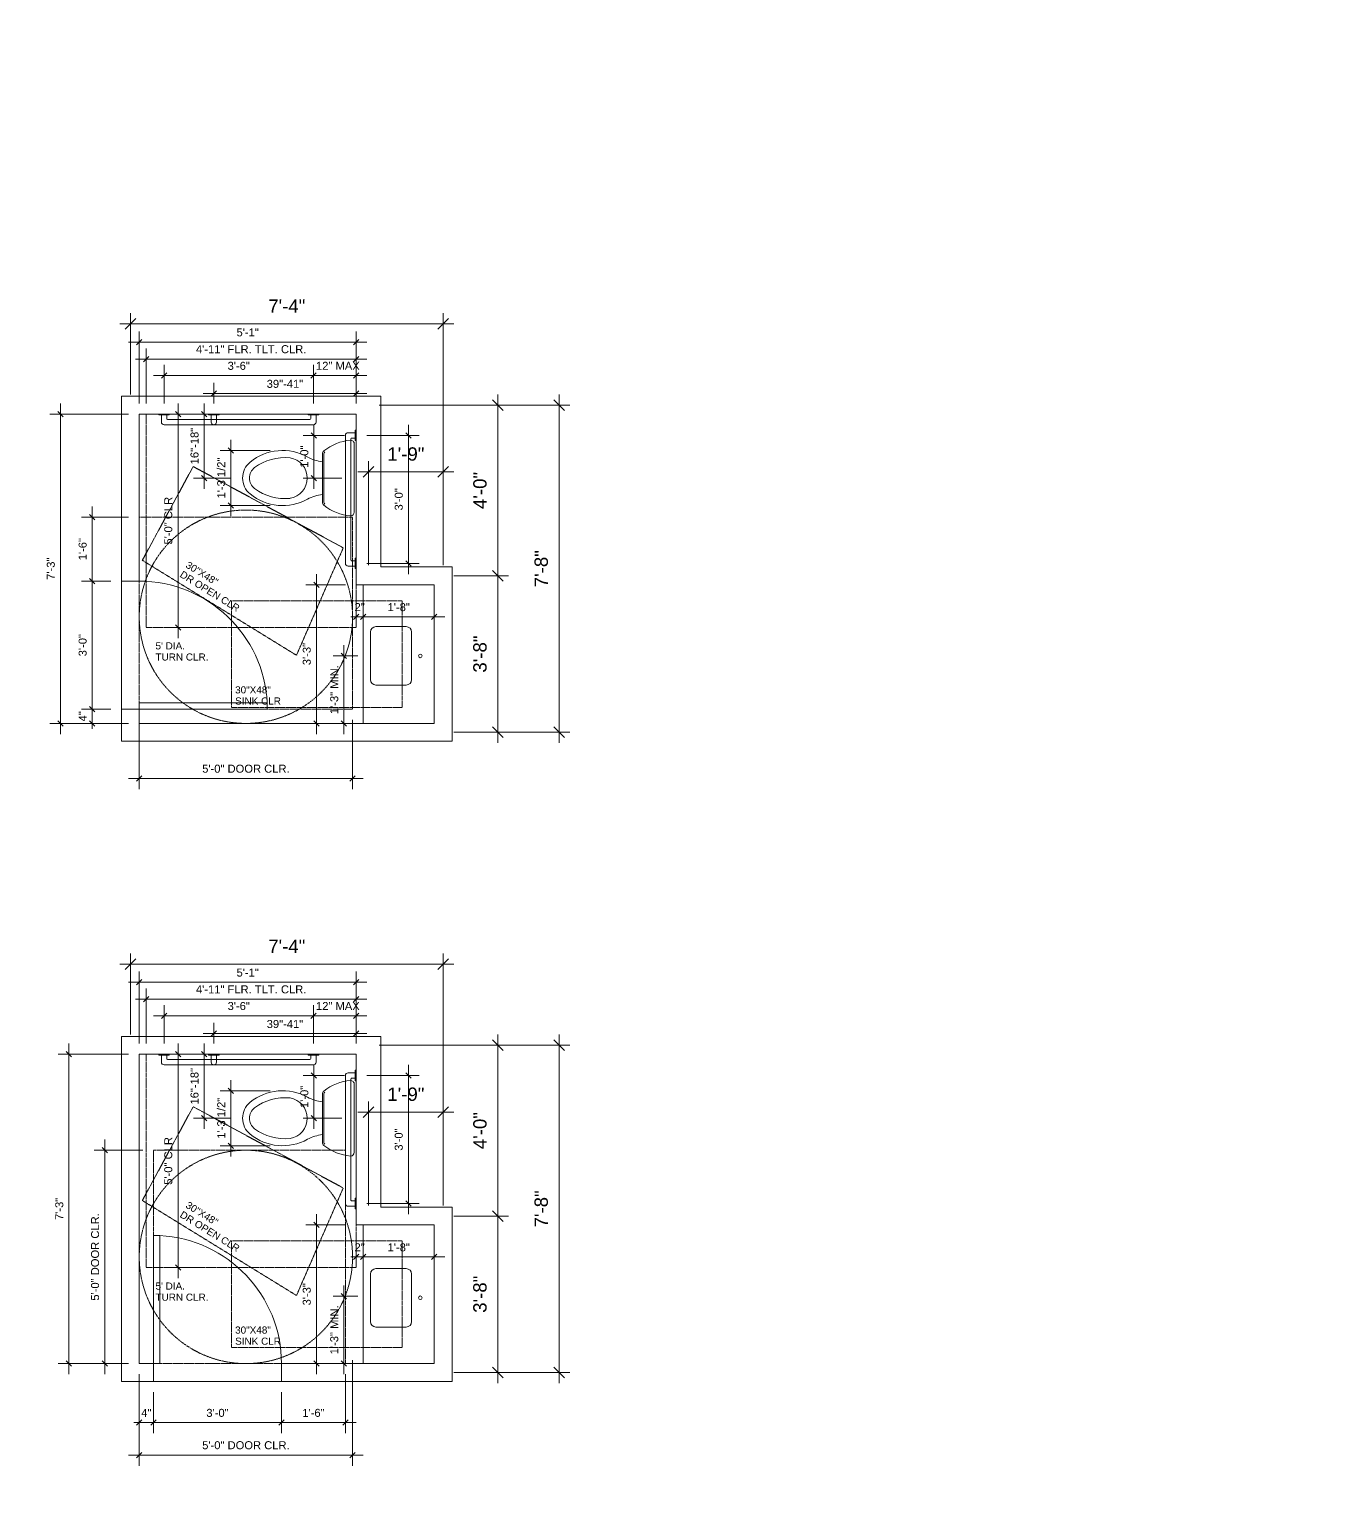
# Model space of a CAD drawing. Header units: inches. Extents: x -2804 to 58974, y -36095 to 66.
# Drawn here: x 23905.1 to 24267.2, y -24046.2 to -23635.3 of the extents above; entities that cross this region are included whole.
import ezdxf

# ---------------------------------------------------------------- set-up
doc = ezdxf.new("R2010")
doc.units = ezdxf.units.IN
doc.header["$MEASUREMENT"] = 0
doc.header["$XCLIPFRAME"] = 2
doc.linetypes.add('IMPORT-HIDDEN2 _3_', pattern=[0.09375, 0.0625, -0.03125])
for name, color, linetype, lineweight in [('15xx-Jefferson-REHAB-pr5_dwg', 45, 'Continuous', 9), ('A-DIM', 7, 'Continuous', 9), ('A-DIM-TLT', 7, 'Continuous', 9), ('A-DOOR', 31, 'Continuous', 13), ('A-FLR-CLEAR', 7, 'IMPORT-HIDDEN2 _3_', 9), ('A-WALL', 113, 'Continuous', 13), ('G-ANNO-REFR', 1, 'Continuous', 9), ('P-Flor-Fixt', 7, 'Continuous', 9)]:
    doc.layers.add(name, color=color, linetype=linetype, lineweight=lineweight)
doc.styles.add('Arial_1', font='arial.ttf', dxfattribs={"height": 2.25})
doc.styles.add('Arial_6', font='arial.ttf', dxfattribs={"height": 3.75})
doc.styles.add('Arial_9', font='arial.ttf', dxfattribs={"height": 2})
picture_1 = doc.add_image_def('image1.jpg', size_in_pixel=(1920, 1080))

# ---------------------------------------------------------------- blocks, each defined once
blk = doc.blocks.new('15xx-Jefferson-REHAB-pr5_dwg_KOHTLT-1286400-Site Locator Map')
at = {"layer": 'P-Flor-Fixt', "flags": 128}
for points in [[(6.49, 9.5), (0, 9.5), (-6.49, 9.5)], [(6.49, 9.12), (0, 9.12), (-6.49, 9.12)], [(-9.12, 1), (0, 1), (9.12, 1)]]:
    blk.add_lwpolyline(points, dxfattribs=at)
at = {"layer": 'P-Flor-Fixt'}
for centre, radius, start, end in [((6.37, 20.18), 13.73, 140.6898, 209.0889), ((8.46, 19.46), 13.95, 143.874, 185.3101), ((-0.01, 25.38), 5.5, 89.9234, 140.4789), ((-0.01, 25.38), 3.63, 89.8837, 140.428), ((0.01, 25.38), 5.5, 39.5211, 90.0766), ((0.01, 25.38), 3.63, 39.572, 90.1163), ((-8.46, 19.46), 13.95, 354.6899, 36.126), ((-6.37, 20.18), 13.73, 330.9111, 39.3102), ((0, 19.09), 5.5, 189.5705, 350.4295), ((-15.92, 8.09), 11.63, 6.9769, 27.7312), ((15.92, 8.09), 11.63, 152.2688, 173.0231), ((3.17, 0.8), 13.35, 141.4587, 174.8594), ((-6.49, 8.5), 1, 90, 141.4587), ((-6.49, 8.5), 0.625, 90, 141.4587), ((6.49, 8.5), 1, 38.5413, 90), ((6.49, 8.5), 0.625, 38.5413, 90), ((-3.17, 0.8), 13.35, 5.1406, 38.5413), ((-9.12, 2), 1, 180, 270), ((9.12, 2), 1, 270, 0)]:
    blk.add_arc(centre, radius, start, end, dxfattribs=at)
blk = doc.blocks.new('15xx-Jefferson-REHAB-pr5_dwg_KTLTR-1286428-Site Locator Map')
blk.add_blockref('15xx-Jefferson-REHAB-pr5_dwg_KOHTLT-1286400-Site Locator Map', (-18, 0))
blk = doc.blocks.new('15xx-Jefferson-REHAB-pr5_dwg_DOORBLK-1286434-Site Locator Map')
at = {"layer": 'A-DOOR', "color": 7, "lineweight": 9, "flags": 128}
blk.add_lwpolyline([(-1.75, 0), (-1.75, 36), (0, 36), (0, 0)], close=True, dxfattribs=at)
at = {"layer": 'A-DOOR', "color": 7, "lineweight": 9}
blk.add_arc((-1.79, 0), 36.04, 360, 87.146, dxfattribs=at)
blk = doc.blocks.new('15xx-Jefferson-REHAB-pr5_dwg__ARCHTICK-1286430-Site Locator Map')
at = {"layer": 'A-DIM-TLT'}
blk.add_line((-0.5, -0.5), (0.5, 0.5), dxfattribs=at)
blk = doc.blocks.new('15xx-Jefferson-REHAB-pr5_dwg__ARCHTICK-1286411-Site Locator Map')
at = {"layer": 'A-DIM'}
blk.add_line((-0.5, -0.5), (0.5, 0.5), dxfattribs=at)
blk = doc.blocks.new('15xx-Jefferson-REHAB-pr5_dwg_36-GB-1286431-Site Locator Map')
at = {"layer": 'P-Flor-Fixt'}
for p, q in [((-3, -36), (-3, 0)), ((-0.25, 0.75), (-2.25, 0.75)), ((-1.5, -35), (-1.5, -1)), ((-0.25, -0.75), (-1.25, -0.75)), ((-0.25, -36.75), (-2.25, -36.75)), ((-0.25, -35.25), (-1.25, -35.25))]:
    blk.add_line(p, q, dxfattribs=at)
at = {"layer": 'P-Flor-Fixt', "flags": 128}
for points in [[(0, 1.48), (-0.25, 1.48), (-0.25, -1.48), (0, -1.48)], [(0, -34.52), (-0.25, -34.52), (-0.25, -37.48), (0, -37.48)]]:
    blk.add_lwpolyline(points, close=True, dxfattribs=at)
at = {"layer": 'P-Flor-Fixt'}
for centre, radius, start, end in [((-2.25, 0), 0.75, 90, 180), ((-1.25, -1), 0.25, 90, 180), ((-2.25, -36), 0.75, 180, 270), ((-1.25, -35), 0.25, 180, 270)]:
    blk.add_arc(centre, radius, start, end, dxfattribs=at)
blk = doc.blocks.new('15xx-Jefferson-REHAB-pr5_dwg_42-GB-1286432-Site Locator Map')
at = {"layer": 'P-Flor-Fixt'}
for p, q in [((-42.75, -0.25), (-42.75, -2.25)), ((0, -3), (-42, -3)), ((-41.25, -0.25), (-41.25, -1.25)), ((-1, -1.5), (-41, -1.5)), ((-0.75, -0.25), (-0.75, -1.25)), ((0.75, -0.25), (0.75, -2.25))]:
    blk.add_line(p, q, dxfattribs=at)
at = {"layer": 'P-Flor-Fixt', "flags": 128}
for points in [[(-40.52, 0), (-43.48, 0), (-43.48, -0.25), (-40.52, -0.25)], [(1.48, 0), (-1.48, 0), (-1.48, -0.25), (1.48, -0.25)]]:
    blk.add_lwpolyline(points, close=True, dxfattribs=at)
at = {"layer": 'P-Flor-Fixt'}
for centre, radius, start, end in [((-42, -2.25), 0.75, 180, 270), ((-41, -1.25), 0.25, 180, 270), ((-1, -1.25), 0.25, 270, 0), ((0, -2.25), 0.75, 270, 0)]:
    blk.add_arc(centre, radius, start, end, dxfattribs=at)
blk = doc.blocks.new('15xx-Jefferson-REHAB-pr5_dwg_VERT-GB-1286433-Site Locator Map')
at = {"layer": 'P-Flor-Fixt'}
for p, q in [((-0.75, -0.25), (-0.75, -2.25)), ((0.75, -0.25), (0.75, -2.25))]:
    blk.add_line(p, q, dxfattribs=at)
at = {"layer": 'P-Flor-Fixt', "flags": 128}
blk.add_lwpolyline([(1.48, 0), (-1.48, 0), (-1.48, -0.25), (1.48, -0.25)], close=True, dxfattribs=at)
at = {"layer": 'P-Flor-Fixt'}
blk.add_arc((0, -2.25), 0.75, 180, 360, dxfattribs=at)
blk = doc.blocks.new('15xx-Jefferson-REHAB-pr5_dwg_DOORBLK-1286429-Site Locator Map')
at = {"layer": 'A-DOOR', "color": 7, "lineweight": 9, "flags": 128}
blk.add_lwpolyline([(-1.75, 0), (-1.75, 36), (0, 36), (0, 0)], close=True, dxfattribs=at)
at = {"layer": 'A-DOOR', "color": 7, "lineweight": 9}
blk.add_arc((-1.79, 0), 36.04, 360, 87.146, dxfattribs=at)
blk = doc.blocks.new('15xx-Jefferson-REHAB-pr5_dwg_SINK-TOP-1286436-Site Locator Map')
at = {"layer": 'P-Flor-Fixt'}
for p, q in [((2.06, -7.18), (2.06, 6.18)), ((3.6, 7.72), (12.08, 7.72)), ((13.62, 6.18), (13.62, -7.18)), ((12.08, -8.72), (3.6, -8.72))]:
    blk.add_line(p, q, dxfattribs=at)
blk.add_circle((16.06, -0.5), 0.514, dxfattribs=at)
for centre, start, end in [((3.6, 6.18), 90, 180), ((12.08, 6.18), 360, 90), ((3.6, -7.18), 180, 270), ((12.08, -7.18), 270, 0)]:
    blk.add_arc(centre, 1.54, start, end, dxfattribs=at)
blk = doc.blocks.new('15xx-Jefferson-REHAB-pr5_dwg_SINK-TOP-1286441-Site Locator Map')
at = {"layer": 'P-Flor-Fixt'}
for p, q in [((2.06, -7.18), (2.06, 6.18)), ((3.6, 7.72), (12.08, 7.72)), ((13.62, 6.18), (13.62, -7.18)), ((12.08, -8.72), (3.6, -8.72))]:
    blk.add_line(p, q, dxfattribs=at)
blk.add_circle((16.06, -0.5), 0.514, dxfattribs=at)
for centre, start, end in [((3.6, 6.18), 90, 180), ((12.08, 6.18), 360, 90), ((3.6, -7.18), 180, 270), ((12.08, -7.18), 270, 0)]:
    blk.add_arc(centre, 1.54, start, end, dxfattribs=at)
blk = doc.blocks.new('15xx-Jefferson-REHAB-pr5_dwg-1211969-Site Locator Map')
at = {"layer": 'A-DIM'}
for p, q in [((13470.38, 9221.17), (13470.38, 9243.99)), ((13467.38, 9240.99), (13561.36, 9240.99)), ((13573.71, 9167.17), (13573.71, 9221.17)), ((13590.93, 9221.17), (13590.93, 9123.17)), ((13537.36, 9173.17), (13537.36, 9202.41)), ((13561.36, 9199.41), (13534.36, 9199.41)), ((13573.71, 9173.17), (13573.71, 9123.17)), ((13470.38, 9041.17), (13470.38, 9063.99)), ((13467.38, 9060.99), (13561.36, 9060.99)), ((13573.71, 8987.17), (13573.71, 9041.17)), ((13590.93, 9041.17), (13590.93, 8943.17)), ((13537.36, 8993.17), (13537.36, 9022.41)), ((13561.36, 9019.41), (13534.36, 9019.41)), ((13573.71, 8993.17), (13573.71, 8943.17))]:
    blk.add_line(p, q, dxfattribs=at)
at = {"layer": 'A-DIM', "flags": 128}
for points in [[(13558.36, 9202.41), (13558.36, 9173.17), (13558.36, 9243.99)], [(13576.71, 9218.17), (13540.36, 9218.17), (13593.93, 9218.17)], [(13576.71, 9126.17), (13561.36, 9126.17), (13593.93, 9126.17)], [(13558.36, 9022.41), (13558.36, 8993.17), (13558.36, 9063.99)], [(13576.71, 9038.17), (13540.36, 9038.17), (13593.93, 9038.17)], [(13576.71, 8946.17), (13561.36, 8946.17), (13593.93, 8946.17)]]:
    blk.add_lwpolyline(points, dxfattribs=at)
for points in [[(13576.71, 9170.17), (13561.36, 9170.17)], [(13576.71, 8990.17), (13561.36, 8990.17)]]:
    blk.add_lwpolyline(points, close=True, dxfattribs=at)
at = {"layer": 'A-DIM-TLT'}
for p, q in [((13472.88, 9218.67), (13472.88, 9238.91)), ((13469.88, 9235.91), (13536.86, 9235.91)), ((13474.86, 9218.67), (13474.86, 9234.11)), ((13536.86, 9231.11), (13471.86, 9231.11)), ((13524.86, 9226.5), (13476.86, 9226.5)), ((13479.86, 9218.67), (13479.86, 9229.5)), ((13536.86, 9226.5), (13518.86, 9226.5)), ((13536.86, 9221.45), (13490.86, 9221.45)), ((13493.86, 9218.67), (13493.86, 9224.45)), ((13450.72, 9125.67), (13450.72, 9218.67)), ((13483.83, 9218.67), (13483.83, 9152.67)), ((13491.14, 9194.66), (13491.14, 9218.67)), ((13469.88, 9215.67), (13447.72, 9215.67)), ((13530.86, 9215.67), (13480.83, 9215.67)), ((13499.98, 9215.67), (13488.14, 9215.67)), ((13530.61, 9209.67), (13519.02, 9209.67)), ((13522.02, 9194.67), (13522.02, 9212.67)), ((13536.86, 9209.67), (13551.56, 9209.67)), ((13548.56, 9212.67), (13548.56, 9170.67)), ((13509.69, 9205.4), (13495.65, 9205.4)), ((13498.65, 9186.93), (13498.65, 9208.4)), ((13498.45, 9197.66), (13488.14, 9197.66)), ((13529.86, 9197.67), (13519.02, 9197.67)), ((13459.67, 9189.67), (13459.67, 9165.67)), ((13509.69, 9189.93), (13495.65, 9189.93)), ((13469.88, 9186.67), (13456.67, 9186.67)), ((13536.86, 9173.67), (13551.56, 9173.67)), ((13459.67, 9129.67), (13459.67, 9171.67)), ((13522.69, 9125.67), (13522.69, 9170.67)), ((13530.85, 9167.67), (13519.69, 9167.67)), ((13533.86, 9164.67), (13533.86, 9155.65)), ((13555.85, 9164.67), (13555.85, 9155.65)), ((13532.86, 9158.65), (13558.85, 9158.65)), ((13489.36, 9155.67), (13480.83, 9155.67)), ((13534.36, 9147.67), (13527.42, 9147.67)), ((13530.42, 9150.67), (13530.42, 9125.67)), ((13472.88, 9129.67), (13472.88, 9110.15)), ((13530.86, 9128.67), (13519.69, 9128.67)), ((13534.36, 9128.67), (13527.42, 9128.67)), ((13532.88, 9129.67), (13532.88, 9110.15)), ((13535.88, 9113.15), (13469.88, 9113.15)), ((13472.88, 9038.67), (13472.88, 9058.91)), ((13469.88, 9055.91), (13536.86, 9055.91)), ((13474.86, 9038.67), (13474.86, 9054.11)), ((13536.86, 9051.11), (13471.86, 9051.11)), ((13479.86, 9038.67), (13479.86, 9049.5)), ((13524.86, 9046.5), (13476.86, 9046.5)), ((13536.86, 9046.5), (13518.86, 9046.5)), ((13536.86, 9041.45), (13490.86, 9041.45)), ((13493.86, 9038.67), (13493.86, 9044.45)), ((13453.1, 8945.67), (13453.1, 9038.67)), ((13483.83, 9038.67), (13483.83, 8972.67)), ((13491.14, 9014.66), (13491.14, 9038.67)), ((13469.88, 9035.67), (13450.1, 9035.67)), ((13530.86, 9035.67), (13480.83, 9035.67)), ((13499.98, 9035.67), (13488.14, 9035.67)), ((13522.02, 9014.67), (13522.02, 9032.67)), ((13548.56, 9032.67), (13548.56, 8990.67)), ((13498.65, 9006.93), (13498.65, 9028.4)), ((13530.61, 9029.67), (13519.02, 9029.67)), ((13536.86, 9029.67), (13551.56, 9029.67)), ((13509.69, 9025.4), (13495.65, 9025.4)), ((13498.45, 9017.66), (13488.14, 9017.66)), ((13529.86, 9017.67), (13519.02, 9017.67)), ((13473.88, 9008.67), (13460.24, 9008.67)), ((13463.24, 8945.67), (13463.24, 9011.67)), ((13509.69, 9009.93), (13495.65, 9009.93)), ((13536.86, 8993.67), (13551.56, 8993.67)), ((13530.85, 8987.67), (13519.69, 8987.67)), ((13522.69, 8945.67), (13522.69, 8990.67)), ((13533.86, 8984.67), (13533.86, 8975.65)), ((13555.85, 8984.67), (13555.85, 8975.65)), ((13489.36, 8975.67), (13480.83, 8975.67)), ((13532.86, 8978.65), (13558.85, 8978.65)), ((13534.36, 8967.67), (13527.42, 8967.67)), ((13530.42, 8970.67), (13530.42, 8945.67)), ((13530.86, 8948.67), (13519.69, 8948.67)), ((13534.36, 8948.67), (13527.42, 8948.67)), ((13532.88, 8949.67), (13532.88, 8919.94)), ((13530.88, 8945.67), (13530.88, 8929.11)), ((13473.88, 8932.11), (13515.88, 8932.11)), ((13533.88, 8932.11), (13509.88, 8932.11)), ((13535.88, 8922.94), (13469.88, 8922.94))]:
    blk.add_line(p, q, dxfattribs=at)
at = {"layer": 'A-DIM-TLT', "flags": 128}
for points in [[(13533.86, 9234.11), (13533.86, 9218.67), (13533.86, 9238.91)], [(13533.86, 9224.45), (13533.86, 9218.67), (13533.86, 9229.5)], [(13532.36, 9158.65), (13533.86, 9158.65), (13535.86, 9158.65), (13537.36, 9158.65)], [(13459.67, 9127.17), (13459.67, 9128.67), (13459.67, 9132.67), (13459.67, 9134.17)], [(13456.67, 9128.67), (13469.88, 9128.67), (13447.72, 9128.67)], [(13533.86, 9054.11), (13533.86, 9038.67), (13533.86, 9058.91)], [(13533.86, 9044.45), (13533.86, 9038.67), (13533.86, 9049.5)], [(13532.36, 8978.65), (13533.86, 8978.65), (13535.86, 8978.65), (13537.36, 8978.65)], [(13460.24, 8948.67), (13469.88, 8948.67), (13450.1, 8948.67)], [(13472.88, 8919.94), (13472.88, 8945.67), (13472.88, 8929.11)], [(13471.38, 8932.11), (13472.88, 8932.11), (13476.88, 8932.11), (13478.38, 8932.11)]]:
    blk.add_lwpolyline(points, dxfattribs=at)
for points in [[(13521.86, 9229.5), (13521.86, 9218.67)], [(13560.86, 9172.67), (13540.86, 9172.67), (13540.86, 9220.67), (13467.88, 9220.67), (13467.88, 9123.67), (13560.86, 9123.67)], [(13456.67, 9168.67), (13464.88, 9168.67)], [(13535.86, 9155.65), (13535.86, 9164.67)], [(13456.67, 9132.67), (13464.88, 9132.67)], [(13521.86, 9049.5), (13521.86, 9038.67)], [(13560.86, 8992.67), (13540.86, 8992.67), (13540.86, 9040.67), (13467.88, 9040.67), (13467.88, 8943.67), (13560.86, 8943.67)], [(13535.86, 8975.65), (13535.86, 8984.67)], [(13476.88, 8929.11), (13476.88, 8940.67)], [(13512.88, 8929.11), (13512.88, 8940.67)]]:
    blk.add_lwpolyline(points, close=True, dxfattribs=at)
at = {"layer": 'A-FLR-CLEAR', "flags": 128}
for points in [[(13474.86, 9215.67), (13474.86, 9155.67), (13533.86, 9155.67), (13533.86, 9215.67)], [(13488.05, 9200.91), (13530.25, 9178.04), (13517.1, 9147.83), (13473.75, 9174.53)], [(13472.88, 9132.67), (13532.88, 9132.67), (13532.88, 9186.67), (13472.88, 9186.67)], [(13498.86, 9163.17), (13498.86, 9133.17), (13546.86, 9133.17), (13546.86, 9163.17)], [(13474.86, 9035.67), (13474.86, 8975.67), (13533.86, 8975.67), (13533.86, 9035.67)], [(13488.05, 9020.91), (13530.25, 8998.04), (13517.1, 8967.83), (13473.75, 8994.53)], [(13476.88, 8948.67), (13476.88, 9008.67), (13530.88, 9008.67), (13530.88, 8948.67)], [(13498.86, 8983.17), (13498.86, 8953.17), (13546.86, 8953.17), (13546.86, 8983.17)]]:
    blk.add_lwpolyline(points, close=True, dxfattribs=at)
at = {"layer": 'A-FLR-CLEAR'}
for centre in [(13502.88, 9158.67), (13502.88, 8978.67)]:
    blk.add_circle(centre, 30, dxfattribs=at)
at = {"layer": 'A-WALL', "color": 7, "lineweight": 9, "flags": 128}
for points in [[(13467.88, 9168.67), (13472.88, 9168.67), (13472.88, 9215.67), (13533.86, 9215.67), (13533.86, 9167.67)], [(13467.88, 9132.67), (13472.88, 9132.67), (13472.88, 9128.67), (13555.86, 9128.67), (13555.86, 9167.67), (13533.86, 9167.67)], [(13476.88, 8943.67), (13476.88, 8948.67), (13472.88, 8948.67), (13472.88, 9035.67), (13533.86, 9035.67), (13533.86, 8987.67)], [(13512.88, 8943.67), (13512.88, 8948.67), (13555.86, 8948.67), (13555.86, 8987.67), (13533.86, 8987.67)]]:
    blk.add_lwpolyline(points, dxfattribs=at)
at = {"layer": 'P-Flor-Fixt'}
for p, q in [((13535.86, 9167.67), (13535.86, 9128.67)), ((13535.86, 8987.67), (13535.86, 8948.67))]:
    blk.add_line(p, q, dxfattribs=at)
for name, p, xscale, yscale, zscale, rotation in [('15xx-Jefferson-REHAB-pr5_dwg__ARCHTICK-1286411-Site Locator Map', (13470.38, 9240.99), 3, 3, 3, 180), ('15xx-Jefferson-REHAB-pr5_dwg__ARCHTICK-1286430-Site Locator Map', (13472.88, 9235.91), 1.5, 1.5, 1.5, 180), ('15xx-Jefferson-REHAB-pr5_dwg__ARCHTICK-1286430-Site Locator Map', (13474.86, 9231.11), 1.5, 1.5, 1.5, 180), ('15xx-Jefferson-REHAB-pr5_dwg__ARCHTICK-1286430-Site Locator Map', (13479.86, 9226.5), 1.5, 1.5, 1.5, 180), ('15xx-Jefferson-REHAB-pr5_dwg__ARCHTICK-1286430-Site Locator Map', (13521.86, 9226.5), 1.5, 1.5, 1.5, 180), ('15xx-Jefferson-REHAB-pr5_dwg__ARCHTICK-1286430-Site Locator Map', (13493.86, 9221.45), 1.5, 1.5, 1.5, 180), ('15xx-Jefferson-REHAB-pr5_dwg__ARCHTICK-1286411-Site Locator Map', (13573.71, 9218.17), 3, 3, 3, 89.99999999999999), ('15xx-Jefferson-REHAB-pr5_dwg__ARCHTICK-1286411-Site Locator Map', (13590.93, 9218.17), 3, 3, 3, 89.99999999999999), ('15xx-Jefferson-REHAB-pr5_dwg__ARCHTICK-1286430-Site Locator Map', (13450.72, 9215.67), 1.5, 1.5, 1.5, 89.99999999999999), ('15xx-Jefferson-REHAB-pr5_dwg__ARCHTICK-1286430-Site Locator Map', (13483.83, 9215.67), 1.5, 1.5, 1.5, 89.99999999999999), ('15xx-Jefferson-REHAB-pr5_dwg__ARCHTICK-1286430-Site Locator Map', (13491.14, 9215.67), 1.5, 1.5, 1.5, 89.99999999999999), ('15xx-Jefferson-REHAB-pr5_dwg__ARCHTICK-1286430-Site Locator Map', (13522.02, 9209.67), 1.5, 1.5, 1.5, 89.99999999999999), ('15xx-Jefferson-REHAB-pr5_dwg__ARCHTICK-1286430-Site Locator Map', (13548.56, 9209.67), 1.5, 1.5, 1.5, 89.99999999999999), ('15xx-Jefferson-REHAB-pr5_dwg__ARCHTICK-1286430-Site Locator Map', (13498.65, 9205.4), 1.5, 1.5, 1.5, 89.99999999999999), ('15xx-Jefferson-REHAB-pr5_dwg_KTLTR-1286428-Site Locator Map', (13534.41, 9216.59), 1.051350427351281, 1.051350427351281, 1.051350427351281, 89.99999999999999), ('15xx-Jefferson-REHAB-pr5_dwg__ARCHTICK-1286411-Site Locator Map', (13537.36, 9199.41), 3, 3, 3, 180), ('15xx-Jefferson-REHAB-pr5_dwg__ARCHTICK-1286430-Site Locator Map', (13491.14, 9197.66), 1.5, 1.5, 1.5, 270), ('15xx-Jefferson-REHAB-pr5_dwg__ARCHTICK-1286430-Site Locator Map', (13522.02, 9197.67), 1.5, 1.5, 1.5, 270), ('15xx-Jefferson-REHAB-pr5_dwg__ARCHTICK-1286430-Site Locator Map', (13498.65, 9189.93), 1.5, 1.5, 1.5, 270), ('15xx-Jefferson-REHAB-pr5_dwg__ARCHTICK-1286430-Site Locator Map', (13459.67, 9186.67), 1.5, 1.5, 1.5, 89.99999999999999), ('15xx-Jefferson-REHAB-pr5_dwg__ARCHTICK-1286430-Site Locator Map', (13548.56, 9173.67), 1.5, 1.5, 1.5, 270), ('15xx-Jefferson-REHAB-pr5_dwg__ARCHTICK-1286430-Site Locator Map', (13459.67, 9168.67), 1.5, 1.5, 1.5, 89.99999999999999), ('15xx-Jefferson-REHAB-pr5_dwg__ARCHTICK-1286430-Site Locator Map', (13459.67, 9168.67), 1.5, 1.5, 1.5, 270), ('15xx-Jefferson-REHAB-pr5_dwg__ARCHTICK-1286430-Site Locator Map', (13522.69, 9167.67), 1.5, 1.5, 1.5, 89.99999999999999), ('15xx-Jefferson-REHAB-pr5_dwg__ARCHTICK-1286411-Site Locator Map', (13573.71, 9170.17), 3, 3, 3, 89.99999999999999), ('15xx-Jefferson-REHAB-pr5_dwg__ARCHTICK-1286411-Site Locator Map', (13573.71, 9170.17), 3, 3, 3, 270), ('15xx-Jefferson-REHAB-pr5_dwg__ARCHTICK-1286430-Site Locator Map', (13483.83, 9155.67), 1.5, 1.5, 1.5, 270), ('15xx-Jefferson-REHAB-pr5_dwg__ARCHTICK-1286430-Site Locator Map', (13535.86, 9158.65), 1.5, 1.5, 1.5, 180), ('15xx-Jefferson-REHAB-pr5_dwg__ARCHTICK-1286430-Site Locator Map', (13535.86, 9158.65), 1.5, 1.5, 1.5, 180), ('15xx-Jefferson-REHAB-pr5_dwg__ARCHTICK-1286430-Site Locator Map', (13530.42, 9147.67), 1.5, 1.5, 1.5, 89.99999999999999), ('15xx-Jefferson-REHAB-pr5_dwg__ARCHTICK-1286430-Site Locator Map', (13459.67, 9132.67), 1.5, 1.5, 1.5, 270), ('15xx-Jefferson-REHAB-pr5_dwg__ARCHTICK-1286430-Site Locator Map', (13459.67, 9132.67), 1.5, 1.5, 1.5, 270), ('15xx-Jefferson-REHAB-pr5_dwg__ARCHTICK-1286430-Site Locator Map', (13450.72, 9128.67), 1.5, 1.5, 1.5, 270), ('15xx-Jefferson-REHAB-pr5_dwg__ARCHTICK-1286430-Site Locator Map', (13459.67, 9128.67), 1.5, 1.5, 1.5, 89.99999999999999), ('15xx-Jefferson-REHAB-pr5_dwg__ARCHTICK-1286430-Site Locator Map', (13522.69, 9128.67), 1.5, 1.5, 1.5, 270), ('15xx-Jefferson-REHAB-pr5_dwg__ARCHTICK-1286430-Site Locator Map', (13530.42, 9128.67), 1.5, 1.5, 1.5, 270), ('15xx-Jefferson-REHAB-pr5_dwg__ARCHTICK-1286411-Site Locator Map', (13573.71, 9126.17), 3, 3, 3, 270), ('15xx-Jefferson-REHAB-pr5_dwg__ARCHTICK-1286411-Site Locator Map', (13590.93, 9126.17), 3, 3, 3, 270), ('15xx-Jefferson-REHAB-pr5_dwg__ARCHTICK-1286430-Site Locator Map', (13472.88, 9113.15), 1.5, 1.5, 1.5, 180), ('15xx-Jefferson-REHAB-pr5_dwg__ARCHTICK-1286411-Site Locator Map', (13470.38, 9060.99), 3, 3, 3, 180), ('15xx-Jefferson-REHAB-pr5_dwg__ARCHTICK-1286430-Site Locator Map', (13472.88, 9055.91), 1.5, 1.5, 1.5, 180), ('15xx-Jefferson-REHAB-pr5_dwg__ARCHTICK-1286430-Site Locator Map', (13474.86, 9051.11), 1.5, 1.5, 1.5, 180), ('15xx-Jefferson-REHAB-pr5_dwg__ARCHTICK-1286430-Site Locator Map', (13479.86, 9046.5), 1.5, 1.5, 1.5, 180), ('15xx-Jefferson-REHAB-pr5_dwg__ARCHTICK-1286430-Site Locator Map', (13521.86, 9046.5), 1.5, 1.5, 1.5, 180), ('15xx-Jefferson-REHAB-pr5_dwg__ARCHTICK-1286430-Site Locator Map', (13493.86, 9041.45), 1.5, 1.5, 1.5, 180), ('15xx-Jefferson-REHAB-pr5_dwg__ARCHTICK-1286411-Site Locator Map', (13573.71, 9038.17), 3, 3, 3, 89.99999999999999), ('15xx-Jefferson-REHAB-pr5_dwg__ARCHTICK-1286411-Site Locator Map', (13590.93, 9038.17), 3, 3, 3, 89.99999999999999), ('15xx-Jefferson-REHAB-pr5_dwg__ARCHTICK-1286430-Site Locator Map', (13453.1, 9035.67), 1.5, 1.5, 1.5, 89.99999999999999), ('15xx-Jefferson-REHAB-pr5_dwg__ARCHTICK-1286430-Site Locator Map', (13483.83, 9035.67), 1.5, 1.5, 1.5, 89.99999999999999), ('15xx-Jefferson-REHAB-pr5_dwg__ARCHTICK-1286430-Site Locator Map', (13491.14, 9035.67), 1.5, 1.5, 1.5, 89.99999999999999), ('15xx-Jefferson-REHAB-pr5_dwg_KTLTR-1286428-Site Locator Map', (13534.41, 9036.59), 1.051350427351281, 1.051350427351281, 1.051350427351281, 89.99999999999999), ('15xx-Jefferson-REHAB-pr5_dwg__ARCHTICK-1286430-Site Locator Map', (13522.02, 9029.67), 1.5, 1.5, 1.5, 89.99999999999999), ('15xx-Jefferson-REHAB-pr5_dwg__ARCHTICK-1286430-Site Locator Map', (13548.56, 9029.67), 1.5, 1.5, 1.5, 89.99999999999999), ('15xx-Jefferson-REHAB-pr5_dwg__ARCHTICK-1286430-Site Locator Map', (13498.65, 9025.4), 1.5, 1.5, 1.5, 89.99999999999999), ('15xx-Jefferson-REHAB-pr5_dwg__ARCHTICK-1286411-Site Locator Map', (13537.36, 9019.41), 3, 3, 3, 180), ('15xx-Jefferson-REHAB-pr5_dwg__ARCHTICK-1286430-Site Locator Map', (13491.14, 9017.66), 1.5, 1.5, 1.5, 270), ('15xx-Jefferson-REHAB-pr5_dwg__ARCHTICK-1286430-Site Locator Map', (13522.02, 9017.67), 1.5, 1.5, 1.5, 270), ('15xx-Jefferson-REHAB-pr5_dwg__ARCHTICK-1286430-Site Locator Map', (13463.24, 9008.67), 1.5, 1.5, 1.5, 89.99999999999999), ('15xx-Jefferson-REHAB-pr5_dwg__ARCHTICK-1286430-Site Locator Map', (13498.65, 9009.93), 1.5, 1.5, 1.5, 270), ('15xx-Jefferson-REHAB-pr5_dwg__ARCHTICK-1286430-Site Locator Map', (13548.56, 8993.67), 1.5, 1.5, 1.5, 270), ('15xx-Jefferson-REHAB-pr5_dwg__ARCHTICK-1286411-Site Locator Map', (13573.71, 8990.17), 3, 3, 3, 89.99999999999999), ('15xx-Jefferson-REHAB-pr5_dwg__ARCHTICK-1286411-Site Locator Map', (13573.71, 8990.17), 3, 3, 3, 270), ('15xx-Jefferson-REHAB-pr5_dwg__ARCHTICK-1286430-Site Locator Map', (13522.69, 8987.67), 1.5, 1.5, 1.5, 89.99999999999999), ('15xx-Jefferson-REHAB-pr5_dwg__ARCHTICK-1286430-Site Locator Map', (13535.86, 8978.65), 1.5, 1.5, 1.5, 180), ('15xx-Jefferson-REHAB-pr5_dwg__ARCHTICK-1286430-Site Locator Map', (13535.86, 8978.65), 1.5, 1.5, 1.5, 180), ('15xx-Jefferson-REHAB-pr5_dwg__ARCHTICK-1286430-Site Locator Map', (13483.83, 8975.67), 1.5, 1.5, 1.5, 270), ('15xx-Jefferson-REHAB-pr5_dwg__ARCHTICK-1286430-Site Locator Map', (13530.42, 8967.67), 1.5, 1.5, 1.5, 89.99999999999999), ('15xx-Jefferson-REHAB-pr5_dwg__ARCHTICK-1286430-Site Locator Map', (13453.1, 8948.67), 1.5, 1.5, 1.5, 270), ('15xx-Jefferson-REHAB-pr5_dwg__ARCHTICK-1286430-Site Locator Map', (13463.24, 8948.67), 1.5, 1.5, 1.5, 270), ('15xx-Jefferson-REHAB-pr5_dwg__ARCHTICK-1286430-Site Locator Map', (13522.69, 8948.67), 1.5, 1.5, 1.5, 270), ('15xx-Jefferson-REHAB-pr5_dwg__ARCHTICK-1286430-Site Locator Map', (13530.42, 8948.67), 1.5, 1.5, 1.5, 270), ('15xx-Jefferson-REHAB-pr5_dwg__ARCHTICK-1286411-Site Locator Map', (13573.71, 8946.17), 3, 3, 3, 270), ('15xx-Jefferson-REHAB-pr5_dwg__ARCHTICK-1286411-Site Locator Map', (13590.93, 8946.17), 3, 3, 3, 270), ('15xx-Jefferson-REHAB-pr5_dwg__ARCHTICK-1286430-Site Locator Map', (13476.88, 8932.11), 1.5, 1.5, 1.5, 180), ('15xx-Jefferson-REHAB-pr5_dwg__ARCHTICK-1286430-Site Locator Map', (13476.88, 8932.11), 1.5, 1.5, 1.5, 180), ('15xx-Jefferson-REHAB-pr5_dwg__ARCHTICK-1286430-Site Locator Map', (13512.88, 8932.11), 1.5, 1.5, 1.5, 180), ('15xx-Jefferson-REHAB-pr5_dwg__ARCHTICK-1286430-Site Locator Map', (13472.88, 8922.94), 1.5, 1.5, 1.5, 180)]:
    blk.add_blockref(name, p, dxfattribs=dict(xscale=xscale, yscale=yscale, zscale=zscale, rotation=rotation))
for name, p, xscale, yscale, zscale in [('15xx-Jefferson-REHAB-pr5_dwg__ARCHTICK-1286411-Site Locator Map', (13558.36, 9240.99), 3, 3, 3), ('15xx-Jefferson-REHAB-pr5_dwg__ARCHTICK-1286430-Site Locator Map', (13533.86, 9235.91), 1.5, 1.5, 1.5), ('15xx-Jefferson-REHAB-pr5_dwg__ARCHTICK-1286430-Site Locator Map', (13533.86, 9231.11), 1.5, 1.5, 1.5), ('15xx-Jefferson-REHAB-pr5_dwg__ARCHTICK-1286430-Site Locator Map', (13521.86, 9226.5), 1.5, 1.5, 1.5), ('15xx-Jefferson-REHAB-pr5_dwg__ARCHTICK-1286430-Site Locator Map', (13533.86, 9226.5), 1.5, 1.5, 1.5), ('15xx-Jefferson-REHAB-pr5_dwg__ARCHTICK-1286430-Site Locator Map', (13533.86, 9221.45), 1.5, 1.5, 1.5), ('15xx-Jefferson-REHAB-pr5_dwg__ARCHTICK-1286411-Site Locator Map', (13558.36, 9199.41), 3, 3, 3), ('15xx-Jefferson-REHAB-pr5_dwg__ARCHTICK-1286430-Site Locator Map', (13533.86, 9158.65), 1.5, 1.5, 1.5), ('15xx-Jefferson-REHAB-pr5_dwg__ARCHTICK-1286430-Site Locator Map', (13555.85, 9158.65), 1.5, 1.5, 1.5), ('15xx-Jefferson-REHAB-pr5_dwg__ARCHTICK-1286430-Site Locator Map', (13532.88, 9113.15), 1.5, 1.5, 1.5), ('15xx-Jefferson-REHAB-pr5_dwg__ARCHTICK-1286411-Site Locator Map', (13558.36, 9060.99), 3, 3, 3), ('15xx-Jefferson-REHAB-pr5_dwg__ARCHTICK-1286430-Site Locator Map', (13533.86, 9055.91), 1.5, 1.5, 1.5), ('15xx-Jefferson-REHAB-pr5_dwg__ARCHTICK-1286430-Site Locator Map', (13533.86, 9051.11), 1.5, 1.5, 1.5), ('15xx-Jefferson-REHAB-pr5_dwg__ARCHTICK-1286430-Site Locator Map', (13521.86, 9046.5), 1.5, 1.5, 1.5), ('15xx-Jefferson-REHAB-pr5_dwg__ARCHTICK-1286430-Site Locator Map', (13533.86, 9046.5), 1.5, 1.5, 1.5), ('15xx-Jefferson-REHAB-pr5_dwg__ARCHTICK-1286430-Site Locator Map', (13533.86, 9041.45), 1.5, 1.5, 1.5), ('15xx-Jefferson-REHAB-pr5_dwg__ARCHTICK-1286411-Site Locator Map', (13558.36, 9019.41), 3, 3, 3), ('15xx-Jefferson-REHAB-pr5_dwg__ARCHTICK-1286430-Site Locator Map', (13533.86, 8978.65), 1.5, 1.5, 1.5), ('15xx-Jefferson-REHAB-pr5_dwg__ARCHTICK-1286430-Site Locator Map', (13555.85, 8978.65), 1.5, 1.5, 1.5), ('15xx-Jefferson-REHAB-pr5_dwg__ARCHTICK-1286430-Site Locator Map', (13472.88, 8932.11), 1.5, 1.5, 1.5), ('15xx-Jefferson-REHAB-pr5_dwg__ARCHTICK-1286430-Site Locator Map', (13512.88, 8932.11), 1.5, 1.5, 1.5), ('15xx-Jefferson-REHAB-pr5_dwg__ARCHTICK-1286430-Site Locator Map', (13530.88, 8932.11), 1.5, 1.5, 1.5), ('15xx-Jefferson-REHAB-pr5_dwg__ARCHTICK-1286430-Site Locator Map', (13532.88, 8922.94), 1.5, 1.5, 1.5)]:
    blk.add_blockref(name, p, dxfattribs=dict(xscale=xscale, yscale=yscale, zscale=zscale))
for name, p in [('15xx-Jefferson-REHAB-pr5_dwg_42-GB-1286432-Site Locator Map', (13521.86, 9215.67)), ('15xx-Jefferson-REHAB-pr5_dwg_VERT-GB-1286433-Site Locator Map', (13493.86, 9215.67)), ('15xx-Jefferson-REHAB-pr5_dwg_36-GB-1286431-Site Locator Map', (13533.86, 9209.67)), ('15xx-Jefferson-REHAB-pr5_dwg_SINK-TOP-1286441-Site Locator Map', (13535.86, 9148.17)), ('15xx-Jefferson-REHAB-pr5_dwg_42-GB-1286432-Site Locator Map', (13521.86, 9035.67)), ('15xx-Jefferson-REHAB-pr5_dwg_VERT-GB-1286433-Site Locator Map', (13493.86, 9035.67)), ('15xx-Jefferson-REHAB-pr5_dwg_36-GB-1286431-Site Locator Map', (13533.86, 9029.67)), ('15xx-Jefferson-REHAB-pr5_dwg_DOORBLK-1286429-Site Locator Map', (13478.63, 8948.67)), ('15xx-Jefferson-REHAB-pr5_dwg_SINK-TOP-1286436-Site Locator Map', (13535.86, 8967.67))]:
    blk.add_blockref(name, p)
at = {"extrusion": (0, 0, -1), "zscale": -1, "rotation": 90.00000000000001}
blk.add_blockref('15xx-Jefferson-REHAB-pr5_dwg_DOORBLK-1286434-Site Locator Map', (-13472.88, 9134.42), dxfattribs=at)
at = {"layer": 'A-DIM', "char_height": 3.75, "width": 12.3988, "attachment_point": 2, "line_spacing_factor": 0.938532, "style": 'Arial_6'}
for s, insert in [('7\'-4"', (13514.37, 9247.88)), ('1\'-9"', (13547.86, 9206.3)), ('7\'-4"', (13514.37, 9067.88)), ('1\'-9"', (13547.86, 9026.3))]:
    blk.add_mtext(s, dxfattribs=dict(at, insert=insert))
at = {"layer": 'A-DIM', "char_height": 3.75, "width": 12.3988, "attachment_point": 2, "rotation": 90, "line_spacing_factor": 0.938532, "style": 'Arial_6'}
for s, insert in [('4\'-0"', (13566.81, 9194.17)), ('7\'-8"', (13584.04, 9172.17)), ('3\'-8"', (13566.81, 9148.17)), ('4\'-0"', (13566.81, 9014.17)), ('7\'-8"', (13584.04, 8992.17)), ('3\'-8"', (13566.81, 8968.17))]:
    blk.add_mtext(s, dxfattribs=dict(at, insert=insert))
at = {"layer": 'A-DIM-TLT', "line_spacing_factor": 0.938532}
for s, insert, char_height, width, attachment_point, style in [('5\'-1"', (13503.37, 9239.75), 2.25, 7.4395, 2, 'Arial_1'), ('4\'-11" FLR. TLT. CLR.', (13504.36, 9235.02), 2.25, 36.9504, 2, 'Arial_1'), ('3\'-6"', (13500.86, 9230.34), 2.25, 7.4395, 2, 'Arial_1'), ('12" MAX', (13528.73, 9230.34), 2.25, 14.6319, 2, 'Arial_1'), ('39"-41"', (13513.86, 9225.28), 2.25, 12.2161, 2, 'Arial_1'), ('2"', (13534.86, 9162.49), 2.25, 3.404, 2, 'Arial_1'), ('1\'-8"', (13545.86, 9162.49), 2.25, 7.4395, 2, 'Arial_1'), ("5' DIA.\\PTURN CLR.", (13477.45, 9151.48), 2, 17.6912, 1, 'Arial_9'), ('30"X48"\\PSINK CLR', (13499.84, 9139.11), 2, 15.3242, 1, 'Arial_9'), ('5\'-0" DOOR CLR.', (13502.88, 9117.07), 2.25, 29.2364, 2, 'Arial_1'), ('5\'-1"', (13503.37, 9059.75), 2.25, 7.4395, 2, 'Arial_1'), ('4\'-11" FLR. TLT. CLR.', (13504.36, 9055.02), 2.25, 36.9504, 2, 'Arial_1'), ('3\'-6"', (13500.86, 9050.34), 2.25, 7.4395, 2, 'Arial_1'), ('12" MAX', (13528.73, 9050.34), 2.25, 14.6319, 2, 'Arial_1'), ('39"-41"', (13513.86, 9045.28), 2.25, 12.2161, 2, 'Arial_1'), ('2"', (13534.86, 8982.49), 2.25, 3.404, 2, 'Arial_1'), ('1\'-8"', (13545.86, 8982.49), 2.25, 7.4395, 2, 'Arial_1'), ("5' DIA.\\PTURN CLR.", (13477.45, 8971.48), 2, 17.6912, 1, 'Arial_9'), ('30"X48"\\PSINK CLR', (13499.84, 8959.11), 2, 15.3242, 1, 'Arial_9'), ('4"', (13474.88, 8935.95), 2.25, 3.404, 2, 'Arial_1'), ('3\'-0"', (13494.88, 8935.95), 2.25, 7.4395, 2, 'Arial_1'), ('1\'-6"', (13521.88, 8935.95), 2.25, 7.4395, 2, 'Arial_1'), ('5\'-0" DOOR CLR.', (13502.88, 8926.85), 2.25, 29.2364, 2, 'Arial_1')]:
    blk.add_mtext(s, dxfattribs=dict(at, insert=insert, char_height=char_height, width=width, attachment_point=attachment_point, style=style))
for s, insert, char_height, width, attachment_point, rotation, style in [('16"-18"', (13487.3, 9206.66), 2.25, 12.2161, 2, 90, 'Arial_1'), ('1\'-0"', (13518.18, 9203.67), 2.25, 7.4395, 2, 90, 'Arial_1'), ('1\'-3 1/2"', (13494.81, 9197.67), 2.25, 13.6985, 2, 90, 'Arial_1'), ('3\'-0"', (13544.73, 9191.67), 2.25, 7.4395, 2, 90, 'Arial_1'), ('5\'-0" CLR', (13479.92, 9185.67), 2.25, 15.9496, 2, 90, 'Arial_1'), ('1\'-6"', (13455.83, 9177.67), 2.25, 7.4395, 2, 90, 'Arial_1'), ('7\'-3"', (13446.88, 9172.17), 2.25, 7.4395, 2, 90, 'Arial_1'), ('30"X48"\\PDR OPEN CLR', (13486.8, 9174.37), 2, 22.6935, 1, 328.2078, 'Arial_9'), ('3\'-0"', (13455.83, 9150.67), 2.25, 7.4395, 2, 90, 'Arial_1'), ('3\'-3"', (13518.86, 9148.17), 2.25, 7.4395, 2, 90, 'Arial_1'), ('1\'-3" MIN.', (13526.59, 9138.17), 2.25, 16.3614, 2, 90, 'Arial_1'), ('4"', (13455.83, 9130.67), 2.25, 3.404, 2, 90, 'Arial_1'), ('16"-18"', (13487.3, 9026.66), 2.25, 12.2161, 2, 90, 'Arial_1'), ('1\'-0"', (13518.18, 9023.67), 2.25, 7.4395, 2, 90, 'Arial_1'), ('1\'-3 1/2"', (13494.81, 9017.67), 2.25, 13.6985, 2, 90, 'Arial_1'), ('5\'-0" CLR', (13479.92, 9005.67), 2.25, 15.9496, 2, 90, 'Arial_1'), ('3\'-0"', (13544.73, 9011.67), 2.25, 7.4395, 2, 90, 'Arial_1'), ('7\'-3"', (13449.27, 8992.17), 2.25, 7.4395, 2, 90, 'Arial_1'), ('30"X48"\\PDR OPEN CLR', (13486.8, 8994.37), 2, 22.6935, 1, 328.2078, 'Arial_9'), ('5\'-0" DOOR CLR.', (13459.33, 8978.67), 2.25, 29.2364, 2, 90, 'Arial_1'), ('3\'-3"', (13518.86, 8968.17), 2.25, 7.4395, 2, 90, 'Arial_1'), ('1\'-3" MIN.', (13526.59, 8958.17), 2.25, 16.3614, 2, 90, 'Arial_1')]:
    blk.add_mtext(s, dxfattribs=dict(at, insert=insert, char_height=char_height, width=width, attachment_point=attachment_point, rotation=rotation, style=style))

msp = doc.modelspace()

# ---------------------------------------------------------------- block references
at = {"layer": '15xx-Jefferson-REHAB-pr5_dwg', "color": 7}
msp.add_blockref('15xx-Jefferson-REHAB-pr5_dwg-1211969-Site Locator Map', (10463.16, -32959.13), dxfattribs=at)

# ---------------------------------------------------------------- pictures from other files: only their frames are drawn
at = {"layer": 'G-ANNO-REFR'}
image = msp.add_image(picture_1, insert=(2622.27, -39288.79), size_in_units=(58514.29, 32914.29), dxfattribs=at)
image.set_boundary_path([(6.22075, 974.7155), (6.22075, 84.07945), (1848.5501, 84.07945), (1848.5501, 974.7155), (6.22075, 974.7155)])
image.dxf.flags = 15

doc.saveas('drawing.dxf')
